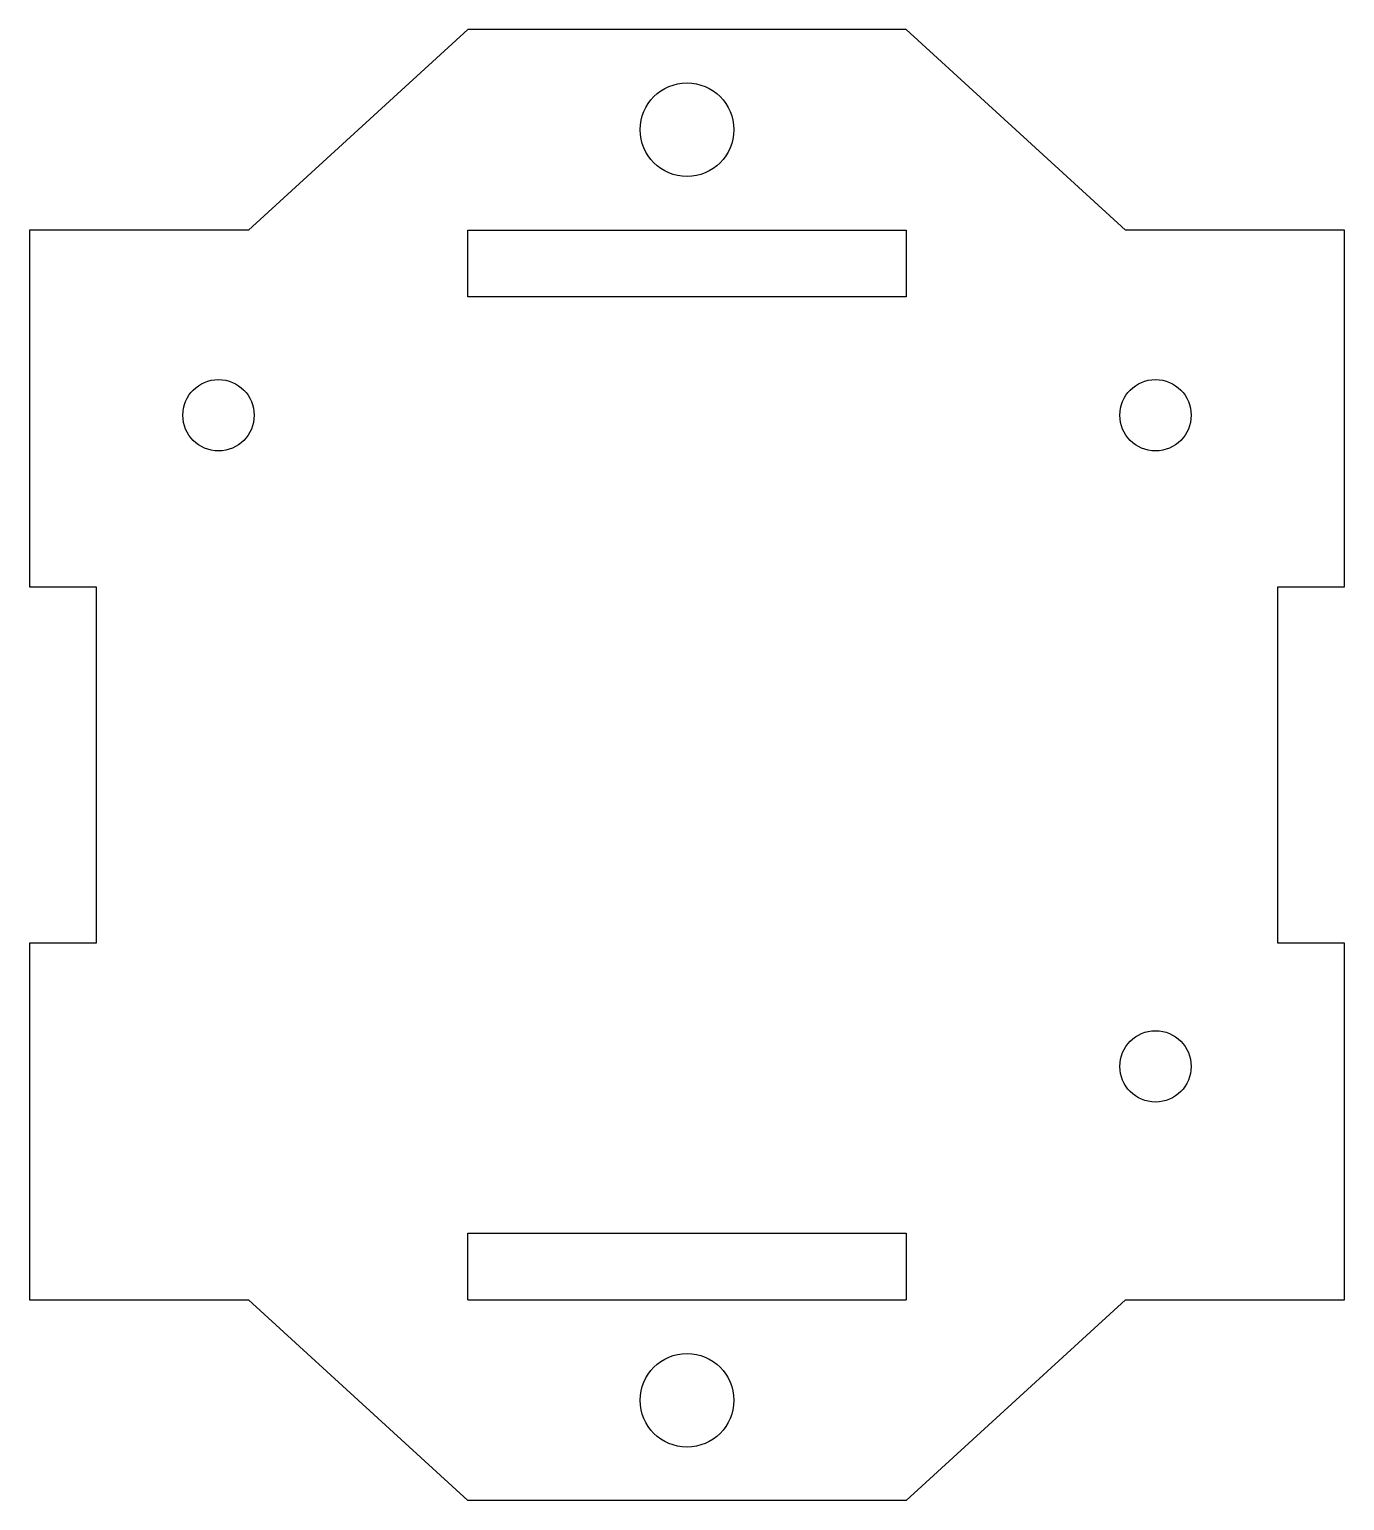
# Model space of a CAD drawing. Header units: millimetres. Extents: x -29.5 to 29.5, y -33 to 33.
import ezdxf

# ---------------------------------------------------------------- set-up
doc = ezdxf.new("R2010")
doc.units = ezdxf.units.MM

msp = doc.modelspace()

# ---------------------------------------------------------------- linework, layer by layer
at = {"color": 7, "linetype": 'Continuous', "lineweight": 25}
for p, q in [((-9.833, 33), (-19.667, 24)), ((9.833, 33), (-9.833, 33)), ((19.667, 24), (9.833, 33)), ((-19.667, 24), (-29.5, 24)), ((-29.5, 24), (-29.5, 8)), ((-9.833, 21), (-9.833, 24)), ((-9.833, 24), (9.833, 24)), ((9.833, 24), (9.833, 21)), ((29.5, 24), (19.667, 24)), ((29.5, 8), (29.5, 24)), ((9.833, 21), (-9.833, 21)), ((-29.5, 8), (-26.5, 8)), ((-26.5, 8), (-26.5, -8)), ((26.5, -8), (26.5, 8)), ((26.5, 8), (29.5, 8)), ((-26.5, -8), (-29.5, -8)), ((-29.5, -8), (-29.5, -24)), ((29.5, -8), (26.5, -8)), ((29.5, -24), (29.5, -8)), ((-9.833, -24), (-9.833, -21)), ((-9.833, -21), (9.833, -21)), ((9.833, -21), (9.833, -24)), ((-29.5, -24), (-19.667, -24)), ((-9.833, -33), (-19.667, -24)), ((-9.833, -24), (9.833, -24)), ((19.667, -24), (9.833, -33)), ((19.667, -24), (29.5, -24)), ((9.833, -33), (-9.833, -33))]:
    msp.add_line(p, q, dxfattribs=at)
for centre, radius in [((0, 28.5), 2.1), ((-21.018, 15.69), 1.6), ((21.018, 15.69), 1.6), ((21.018, -13.52), 1.6), ((0, -28.5), 2.1)]:
    msp.add_circle(centre, radius, dxfattribs=at)

doc.saveas('drawing.dxf')
